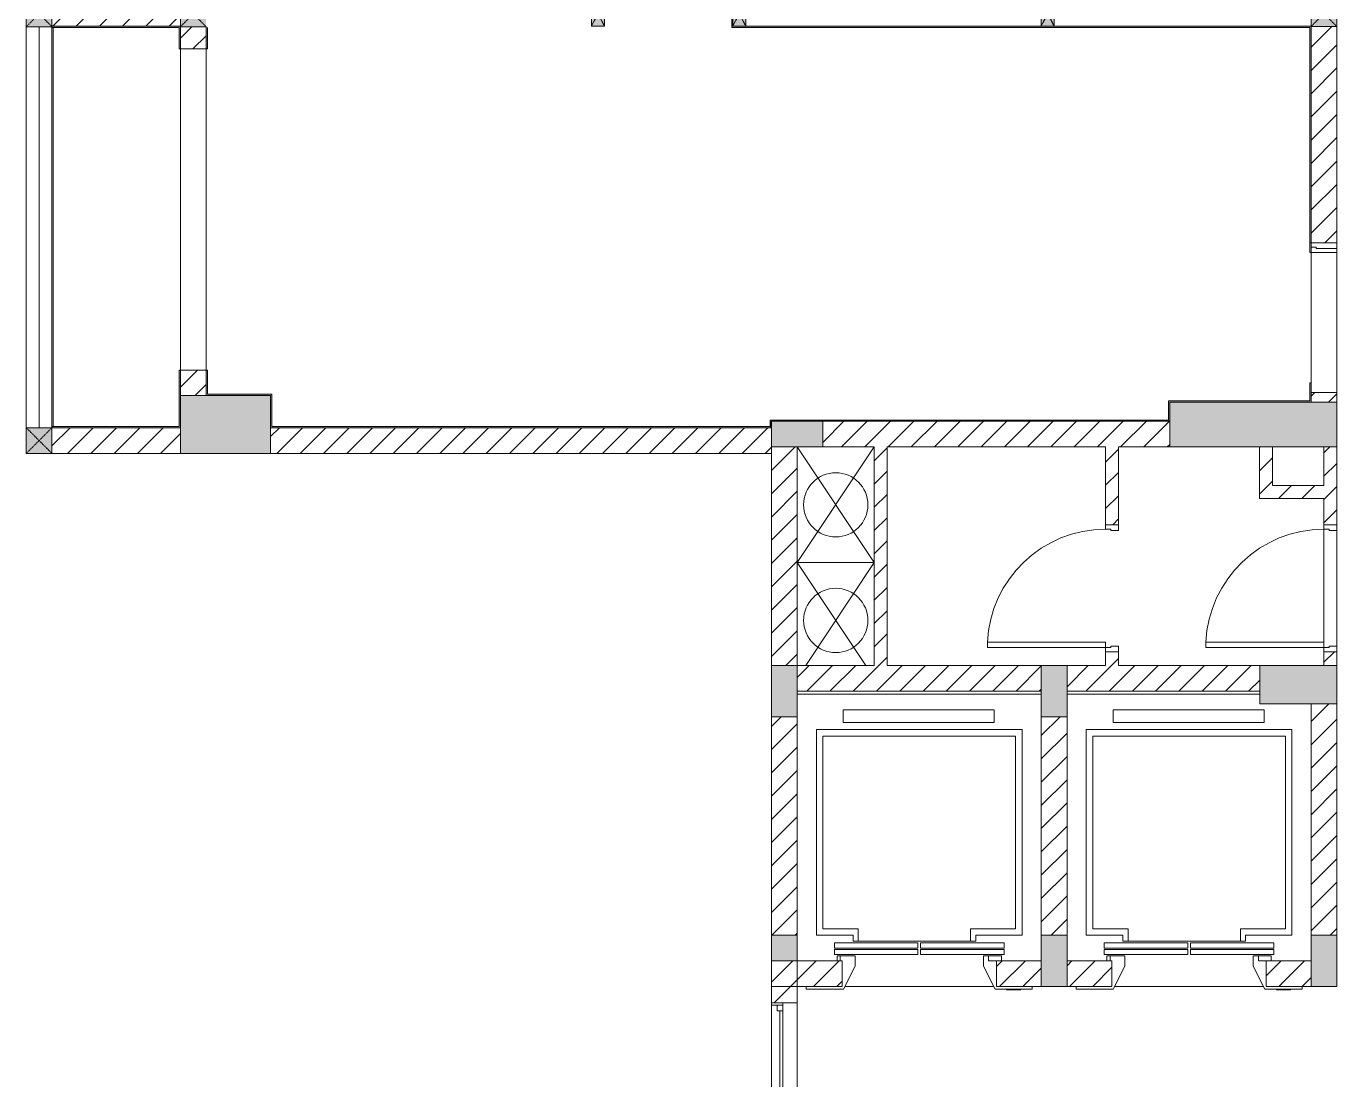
# Model space of a CAD drawing. Header units: millimetres. Extents: x 31499 to 223976, y 3719 to 80291.
# Drawn here: x 202874 to 213074, y 48437 to 56637 of the extents above; entities that cross this region are included whole.
import ezdxf

# ---------------------------------------------------------------- set-up
doc = ezdxf.new("R2010")
doc.units = ezdxf.units.MM
doc.linetypes.add('IMPORT-Dash _2_', pattern=[6, 3, -3])
for name, color, linetype, lineweight in [('0-2', 170, 'Continuous', 9), ('A-DETL-GENF-7', 170, 'Continuous', 9), ('A-DOOR-2', 170, 'Continuous', 9), ('A-DOOR-FRAM-2', 170, 'Continuous', 9), ('A-FLOR-1', 170, 'Continuous', 9), ('A-FLOR-HRAL-6', 170, 'Continuous', 9), ('A-GLAZ-5', 170, 'Continuous', 9), ('A-WALL-1', 170, 'Continuous', 9), ('A-WALL-PATT-3', 170, 'Continuous', 9), ('A_1404_dwg-1', 170, 'Continuous', 9), ('I-WALL', 170, 'Continuous', 9), ('I-WALL-1', 170, 'Continuous', 9), ('S-COLS-1', 170, 'Continuous', 9), ('S-COLS-12', 170, 'IMPORT-Dash _2_', 9), ('S-COLS-2', 170, 'Continuous', 9), ('S-COLS-4', 170, 'Continuous', 9), ('S-COLS-HDLN-1', 170, 'IMPORT-Dash _2_', 9)]:
    doc.layers.add(name, color=color, linetype=linetype, lineweight=lineweight)
pattern_1 = [(45, (0, 0), (-90.50967, 90.50967), [])]

# ---------------------------------------------------------------- blocks, each defined once
blk = doc.blocks.new('A_1404_dwg_NCV_TKTC_KET CAU_rvt-1-TKTC_MB HOÀN THIỆN SÀN TẦNG 3-4-4819833-KeyPlan-CH2A_Tầng 3 - Tầng 8')
at = {"layer": 'S-COLS-1'}
for points in [[(107663, 53312), (108153, 53312), (108153, 53762), (107453, 53762), (107453, 53312), (107653, 53312)], [(116353, 53362), (116453, 53362), (116452, 53712), (115153, 53712), (115153, 53362), (116253, 53362)], [(112253, 53362), (112453, 53362), (112453, 53562), (112053, 53561), (112053, 53362), (112253, 53362)], [(112253, 51262), (112253, 51662), (112053, 51662), (112053, 51262)], [(114353, 51262), (114353, 51662), (114153, 51662), (114153, 51262)], [(115853, 51362), (116453, 51362), (116453, 51662), (115853, 51662)], [(112053, 49362), (112253, 49362), (112253, 49562), (112053, 49562), (112053, 49457)], [(114353, 49162), (114353, 49562), (114153, 49562), (114153, 49162)], [(116453, 49162), (116453, 49562), (116253, 49562), (116253, 49162)]]:
    blk.add_hatch(color=256, dxfattribs=at).paths.add_polyline_path(points)
at = {"layer": 'A-FLOR-1'}
blk.add_line((106253, 56633), (106253, 53512), dxfattribs=at)
at = {"layer": 'S-COLS-2'}
blk.add_line((107653, 53762), (107453, 53762), dxfattribs=at)
at = {"layer": 'S-COLS-2', "flags": 128}
for points in [[(115153, 53562), (115153, 53362), (116453, 53362), (116453, 53712), (116253, 53712)], [(112053, 53562), (112053, 53362), (112453, 53362), (112453, 53562)], [(107453, 53512), (107453, 53312), (108153, 53312), (108153, 53512)]]:
    blk.add_lwpolyline(points, dxfattribs=at)
for points in [[(112053, 51262), (112253, 51262), (112253, 51662), (112053, 51662)], [(114353, 51662), (114153, 51662), (114153, 51262), (114353, 51262)], [(115853, 51662), (115853, 51362), (116453, 51362), (116453, 51662)], [(112053, 49162), (112253, 49162), (112253, 49562), (112053, 49562)], [(114353, 49562), (114153, 49562), (114153, 49162), (114353, 49162)], [(116253, 49162), (116453, 49162), (116453, 49562), (116253, 49562)]]:
    blk.add_lwpolyline(points, close=True, dxfattribs=at)
blk = doc.blocks.new('A_1404_dwg_G1_SOF - BO TRU - 100x200-745959-TKTC_MB HOÀN THIỆN SÀN TẦNG 3-4-4819847-KeyPlan-CH2A_Tầng 3 - Tầng 8')
at = {"layer": 'S-COLS-1'}
blk.add_hatch(color=256, dxfattribs=at).paths.add_polyline_path([(111053, 40037), (111053, 40237), (110953, 40237), (110953, 40037)])
at = {"layer": 'S-COLS-1', "flags": 128}
blk.add_lwpolyline([(110953, 40037), (111053, 40037), (111053, 40237), (110953, 40237)], close=True, dxfattribs=at)
at = {"layer": 'S-COLS-HDLN-1'}
for p, q in [((110953, 40037), (111053, 40237)), ((111053, 40037), (110953, 40237))]:
    blk.add_line(p, q, dxfattribs=at)
blk = doc.blocks.new('A_1404_dwg_Railing - Railing-916011-TKTC_MB HOÀN THIỆN SÀN TẦNG 3-4-4819923-KeyPlan-CH2A_Tầng 3 - Tầng 8')
at = {"layer": 'A-FLOR-HRAL-6', "flags": 128}
for points in [[(111743, 56637), (111743, 57635), (111753, 57635)], [(116253, 54952), (116253, 54877), (116243, 54877), (116243, 54952)]]:
    blk.add_lwpolyline(points, dxfattribs=at)
blk = doc.blocks.new('A_1404_dwg_NCV_TKTC_TANG 3 - 4_rvt-1-TKTC_MB HOÀN THIỆN SÀN TẦNG 3-4-4819943-KeyPlan-CH2A_Tầng 3 - Tầng 8')
at = {"layer": 'A-WALL-PATT-3'}
for points in [[(106453, 56627), (107443, 56627), (107443, 56637), (106453, 56633)], [(115629, 56627), (116243, 56627), (116243, 56637), (111743, 56637), (111743, 56627), (115153, 56627)], [(108163, 53762), (108163, 53772), (107663, 53772), (107663, 53762), (108153, 53762)], [(108163, 53512), (108163, 53762), (108153, 53762), (108153, 53512)], [(116243, 53712), (116243, 53722), (115143, 53722), (115143, 53712), (115629, 53712)], [(115143, 53572), (115153, 53572), (115153, 53712), (115143, 53712)], [(115153, 53562), (115153, 53572), (112043, 53572), (112043, 53562), (115143, 53562)], [(112053, 53512), (112053, 53562), (112043, 53561), (112043, 53512)], [(107443, 53512), (107443, 53522), (106453, 53522), (106453, 53512)], [(112043, 53512), (112043, 53522), (108163, 53522), (108163, 53512), (109765, 53512)]]:
    blk.add_hatch(color=256, dxfattribs=at).paths.add_polyline_path(points)
h = blk.add_hatch(color=256, dxfattribs=at)
h.paths.add_polyline_path([(107453, 53512), (107453, 53960), (107443, 53960), (107443, 53512)])
h.paths.add_polyline_path([(107453, 56460), (107453, 56637), (107443, 56633), (107443, 56460)])
h = blk.add_hatch(color=256, dxfattribs=at)
h.paths.add_polyline_path([(107653, 53762), (107663, 53762), (107663, 53960), (107653, 53960), (107653, 53772)])
h.paths.add_polyline_path([(107653, 56460), (107663, 56460), (107663, 56627), (107653, 56627), (107653, 56598)])
h = blk.add_hatch(color=256, dxfattribs=at)
h.paths.add_polyline_path([(116243, 53712), (116253, 53712), (116253, 53862), (116243, 53862), (116243, 53722)])
h.paths.add_polyline_path([(116253, 54952), (116253, 56637), (116243, 56635), (116243, 54952)])
at = {"layer": 'A-FLOR-1'}
for p, q in [((107653, 56633), (107653, 56627)), ((107453, 53960), (107453, 56460)), ((107653, 53960), (107653, 56460))]:
    blk.add_line(p, q, dxfattribs=at)
at = {"layer": 'A-FLOR-1', "flags": 128}
blk.add_lwpolyline([(107653, 53960), (107653, 56460), (107453, 56460), (107453, 53960)], close=True, dxfattribs=at)
blk.add_lwpolyline([(116253, 53787), (116452, 53787), (116452, 54877), (116253, 54877), (116253, 53862), (116253, 54877)], dxfattribs=at)
at = {"layer": 'A-WALL-1', "flags": 128}
blk.add_lwpolyline([(114253, 56637), (116252, 56637), (116252, 56737), (114253, 56737)], dxfattribs=at)
at = {"layer": 'I-WALL'}
for p, q in [((106453, 53522), (106453, 56627)), ((106463, 56627), (106463, 53522))]:
    blk.add_line(p, q, dxfattribs=at)
at = {"layer": 'I-WALL-1'}
for p, q in [((107443, 56637), (106453, 56637)), ((107453, 56637), (107443, 56637)), ((114153, 56637), (111853, 56637))]:
    blk.add_line(p, q, dxfattribs=at)
at = {"layer": 'I-WALL-1', "flags": 128}
for points in [[(106453, 56633), (106453, 56627), (107443, 56627), (107443, 56460), (107453, 56460), (107453, 56633)], [(107653, 56627), (107653, 56460), (107663, 56460), (107663, 56627)], [(111743, 56637), (111743, 56627), (116243, 56627), (116243, 54952), (116253, 54952), (116253, 56635)], [(116253, 56637), (116243, 56637), (114253, 56637)]]:
    blk.add_lwpolyline(points, dxfattribs=at)
for points in [[(106453, 53512), (107443, 53512), (107453, 53512), (107453, 53960), (107443, 53960), (107443, 53522), (106453, 53522)], [(112043, 53512), (112053, 53512), (112053, 53562), (115153, 53562), (115153, 53572), (115153, 53712), (116243, 53712), (116253, 53712), (116253, 53862), (116243, 53862), (116243, 53722), (115143, 53722), (115143, 53712), (115143, 53572), (112043, 53572), (112043, 53562), (112043, 53522), (108163, 53522), (108163, 53762), (108163, 53772), (107663, 53772), (107663, 53960), (107653, 53960), (107653, 53762), (107663, 53762), (108153, 53762), (108153, 53512), (108163, 53512)]]:
    blk.add_lwpolyline(points, close=True, dxfattribs=at)
blk.add_blockref('A_1404_dwg_Railing - Railing-916011-TKTC_MB HOÀN THIỆN SÀN TẦNG 3-4-4819923-KeyPlan-CH2A_Tầng 3 - Tầng 8', (0, 0))
at = {"rotation": 180}
for p in [(221705, 96874), (222805, 96874), (225205, 96874)]:
    blk.add_blockref('A_1404_dwg_G1_SOF - BO TRU - 100x200-745959-TKTC_MB HOÀN THIỆN SÀN TẦNG 3-4-4819847-KeyPlan-CH2A_Tầng 3 - Tầng 8', p, dxfattribs=at)
blk = doc.blocks.new('A_1404_dwg_1_FAMILY RVT - W01-WxH 1400x3200xmm-489780-TKTC_MB HOÀN THIỆN SÀN TẦNG 3-4-4819955-KeyPlan-CH2A_Tầng 3 - Tầng 8')
at = {"layer": 'A-GLAZ-5'}
for p, q in [((112053, 49018), (112142, 49018)), ((112119, 47460), (112119, 48974)), ((111976, 48136), (111976, 48339)), ((112053, 47415), (112053, 47460)), ((112097, 47460), (112097, 47415)), ((112075, 45901), (112075, 47415)), ((112053, 45856), (112142, 45856))]:
    blk.add_line(p, q, dxfattribs=at)
at = {"layer": 'A-GLAZ-5', "flags": 128}
for points in [[(112053, 45837), (112253, 45837), (112253, 49037), (112053, 49037), (112053, 45837), (112053, 45901)], [(112142, 47460), (112053, 47460), (112053, 49018), (112053, 49037)], [(112097, 49018), (112097, 48974), (112142, 48974)], [(112142, 45837), (112142, 45856), (112142, 47415), (112142, 47460), (112142, 48974), (112142, 49037)], [(111951, 48187), (111976, 48136), (112002, 48187)], [(112142, 47415), (112053, 47415), (112053, 45901), (112097, 45901), (112097, 45856)]]:
    blk.add_lwpolyline(points, dxfattribs=at)
blk = doc.blocks.new('A_1404_dwg_Thang may HIEN - Dài x Rộng - 2000x2000-2402764-TKTC_MB HOÀN THIỆN SÀN TẦNG 3-4-4819957-KeyPlan-CH2A_Tầng 3 - Tầng 8')
at = {"layer": 'A-DOOR-2', "flags": 128}
for points in [[(112612, 51317), (112612, 51217), (113787, 51217), (113787, 51317)], [(112688, 49562), (112403, 49562), (112403, 51162), (114003, 51162), (114003, 49562), (113643, 49562), (113643, 49517), (113603, 49517), (112728, 49517), (112688, 49517)], [(113193, 49462), (112543, 49462), (112543, 49502), (113193, 49502), (113193, 49462), (113193, 49502), (112543, 49502), (112543, 49462)], [(113213, 49502), (113213, 49462), (113863, 49462), (113863, 49502)], [(113213, 49462), (113863, 49462), (113863, 49502), (113213, 49502)], [(112323, 49162), (112323, 49142), (112613, 49142), (112703, 49322), (112703, 49402), (112588, 49402), (112588, 49362), (112603, 49362), (112603, 49162)], [(112543, 49452), (112543, 49412), (113193, 49412), (113193, 49452)], [(113193, 49412), (113193, 49452), (112543, 49452), (112543, 49412)], [(113213, 49412), (113213, 49452), (113863, 49452), (113863, 49412), (113213, 49412), (113213, 49452), (113863, 49452), (113863, 49412)], [(114083, 49162), (113803, 49162), (113803, 49362), (113743, 49362), (113743, 49402), (113703, 49402), (113703, 49322), (113793, 49142), (114083, 49142)]]:
    blk.add_lwpolyline(points, close=True, dxfattribs=at)
for points in [[(113603, 49517), (113603, 49612), (113953, 49612), (113953, 51112), (112453, 51112), (112453, 49612), (112728, 49612), (112728, 49517)], [(112588, 49402), (112563, 49402), (112563, 49362), (112588, 49362)], [(113803, 49362), (113843, 49362), (113843, 49402), (113743, 49402)], [(113883, 49142), (113883, 49138), (113993, 49138), (113993, 49142)]]:
    blk.add_lwpolyline(points, dxfattribs=at)
blk = doc.blocks.new('A_1404_dwg_FD_05 - FD_05-1000x2200mm-835433-TKTC_MB HOÀN THIỆN SÀN TẦNG 3-4-4819961-KeyPlan-CH2A_Tầng 3 - Tầng 8')
at = {"layer": 'A-DOOR-FRAM-2'}
blk.add_line((116453, 53907), (116453, 53862), dxfattribs=at)
at = {"layer": 'A-DOOR-FRAM-2', "flags": 128}
blk.add_lwpolyline([(116253, 54952), (116453, 54952), (116453, 54907), (116293, 54907), (116293, 54917), (116253, 54917)], dxfattribs=at)
blk = doc.blocks.new('A_1404_dwg_FD_02 - FD_03 - FD_03-KY THUAT-900x2200mm-801877-TKTC_MB HOÀN THIỆN SÀN TẦNG 3-4-4819962-KeyPlan-CH2A_Tầng 3 - Tầng 8')
at = {"layer": 'A-DETL-GENF-7', "flags": 128}
blk.add_lwpolyline([(115433, 51802), (116353, 51802), (116353, 51842), (115433, 51842)], close=True, dxfattribs=at)
at = {"layer": 'A-DETL-GENF-7'}
blk.add_arc((116353, 51802), 920, 90, 177.5081, dxfattribs=at)
at = {"layer": 'A-DOOR-FRAM-2', "flags": 128}
for points in [[(116353, 52722), (116353, 52757), (116453, 52757), (116453, 52712), (116393, 52712), (116393, 52722)], [(116393, 51812), (116453, 51812), (116453, 51767), (116353, 51767), (116353, 51802), (116393, 51802)]]:
    blk.add_lwpolyline(points, close=True, dxfattribs=at)
blk = doc.blocks.new('A_1404_dwg_G1_SOF - BO TRU - 200x200-V47-TKTC_MB HOÀN THIỆN SÀN TẦNG 3-4-4820027-KeyPlan-CH2A_Tầng 3 - Tầng 8')
at = {"layer": 'S-COLS-12'}
blk.add_hatch(color=256, dxfattribs=at).paths.add_polyline_path([(116452, 56635), (116450, 56835), (116253, 56835), (116253, 56635), (116450, 56635)])
at = {"layer": 'S-COLS-4'}
blk.add_line((116252, 56637), (116252, 56737), dxfattribs=at)
at = {"layer": 'S-COLS-4', "flags": 128}
blk.add_lwpolyline([(116253, 56835), (116452, 56835), (116452, 56635), (116253, 56635)], dxfattribs=at)
at = {"layer": 'S-COLS-HDLN-1'}
for p, q in [((116253, 56835), (116452, 56635)), ((116452, 56835), (116253, 56635))]:
    blk.add_line(p, q, dxfattribs=at)
blk = doc.blocks.new('A_1404_dwg_G1_SOF - BO TRU - 200x200-V42-TKTC_MB HOÀN THIỆN SÀN TẦNG 3-4-4820022-KeyPlan-CH2A_Tầng 3 - Tầng 8')
at = {"layer": 'S-COLS-12'}
blk.add_hatch(color=256, dxfattribs=at).paths.add_polyline_path([(118703, 17237), (118703, 17437), (118503, 17437), (118503, 17237)])
at = {"layer": 'S-COLS-4', "flags": 128}
blk.add_lwpolyline([(118703, 17437), (118703, 17237), (118503, 17237), (118503, 17437)], close=True, dxfattribs=at)
at = {"layer": 'S-COLS-HDLN-1'}
for p, q in [((118503, 17437), (118703, 17237)), ((118703, 17437), (118503, 17237))]:
    blk.add_line(p, q, dxfattribs=at)
blk = doc.blocks.new('A_1404_dwg_G1_SOF - BO TRU - 200x200-V50-TKTC_MB HOÀN THIỆN SÀN TẦNG 3-4-4820030-KeyPlan-CH2A_Tầng 3 - Tầng 8')
at = {"layer": 'S-COLS-12'}
blk.add_hatch(color=256, dxfattribs=at).paths.add_polyline_path([(106453, 56633), (106453, 56833), (106253, 56833), (106253, 56633)])
at = {"layer": 'S-COLS-4', "flags": 128}
blk.add_lwpolyline([(106453, 56633), (106253, 56633), (106253, 56833), (106453, 56833), (106453, 56637)], dxfattribs=at)
at = {"layer": 'S-COLS-HDLN-1'}
for p, q in [((106253, 56833), (106453, 56633)), ((106453, 56833), (106253, 56633))]:
    blk.add_line(p, q, dxfattribs=at)
blk = doc.blocks.new('A_1404_dwg_G1_SOF - BO TRU - 200x200-V117-TKTC_MB HOÀN THIỆN SÀN TẦNG 3-4-4820039-KeyPlan-CH2A_Tầng 3 - Tầng 8')
at = {"layer": 'S-COLS-12'}
blk.add_hatch(color=256, dxfattribs=at).paths.add_polyline_path([(107453, 56633), (107653, 56637), (107653, 56833), (107453, 56833), (107453, 56637)])
at = {"layer": 'S-COLS-4'}
blk.add_line((107653, 56633), (107453, 56633), dxfattribs=at)
at = {"layer": 'S-COLS-4', "flags": 128}
blk.add_lwpolyline([(107453, 56637), (107453, 56833), (107653, 56833)], dxfattribs=at)
at = {"layer": 'S-COLS-HDLN-1'}
for p, q in [((107453, 56833), (107653, 56633)), ((107653, 56833), (107453, 56633))]:
    blk.add_line(p, q, dxfattribs=at)
blk = doc.blocks.new('A_1404_dwg-4819832-KeyPlan-CH2A_Tầng 3 - Tầng 8')
at = {"layer": 'A-WALL-PATT-3'}
h = blk.add_hatch(dxfattribs=at)
h.set_pattern_fill('FP_31', color=256, style=0, pattern_type=2)
h.set_pattern_definition(pattern_1)
h.paths.add_polyline_path([(116453, 53712), (116452, 53787), (116253, 53787), (116253, 53712), (116452, 53712)])
h.paths.add_polyline_path([(116452, 54952), (116453, 54952), (116450, 56635), (116253, 56635), (116253, 54952), (116451, 54952)])
h.paths.add_polyline_path([(116453, 54952), (116452, 61562), (116253, 61562), (116253, 56835), (116452, 56835), (116452, 56635)])
h = blk.add_hatch(dxfattribs=at)
h.set_pattern_fill('FP_31', color=256, style=0, pattern_type=2)
h.set_pattern_definition(pattern_1)
h.paths.add_polyline_path([(107453, 56637), (107453, 56835), (106453, 56833), (106453, 56637), (107443, 56637)])
h = blk.add_hatch(dxfattribs=at)
h.set_pattern_fill('FP_31', color=256, style=0, pattern_type=2)
h.set_pattern_definition(pattern_1)
h.paths.add_polyline_path([(107653, 53762), (107653, 53960), (107453, 53960), (107453, 53762)])
h.paths.add_polyline_path([(107653, 56460), (107653, 56633), (107453, 56633), (107453, 56460)])
h = blk.add_hatch(dxfattribs=at)
h.set_pattern_fill('FP_31', color=256, style=0, pattern_type=2)
h.set_pattern_definition(pattern_1)
h.paths.add_polyline_path([(112953, 53362), (115153, 53362), (115153, 53562), (112453, 53562), (112453, 53362), (112853, 53362)])
h = blk.add_hatch(dxfattribs=at)
h.set_pattern_fill('FP_31', color=256, style=0, pattern_type=2)
h.set_pattern_definition(pattern_1)
h.paths.add_polyline_path([(107438, 53312), (107453, 53312), (107453, 53512), (106453, 53512), (106453, 53312)])
h = blk.add_hatch(dxfattribs=at)
h.set_pattern_fill('FP_31', color=256, style=0, pattern_type=2)
h.set_pattern_definition(pattern_1)
h.paths.add_polyline_path([(108153, 53312), (112053, 53312), (112053, 53512), (108153, 53512)])
h = blk.add_hatch(dxfattribs=at)
h.set_pattern_fill('FP_31', color=256, style=0, pattern_type=2)
h.set_pattern_definition(pattern_1)
h.paths.add_polyline_path([(112053, 51662), (112253, 51662), (112253, 53362), (112053, 53362), (112053, 53312)])
h = blk.add_hatch(dxfattribs=at)
h.set_pattern_fill('FP_31', color=256, style=0, pattern_type=2)
h.set_pattern_definition(pattern_1)
h.paths.add_polyline_path([(112853, 51662), (112953, 51662), (112953, 53362), (112853, 53362)])
h = blk.add_hatch(dxfattribs=at)
h.set_pattern_fill('FP_31', color=256, style=0, pattern_type=2)
h.set_pattern_definition(pattern_1)
h.paths.add_polyline_path([(114653, 51662), (114753, 51662), (114753, 51767), (114653, 51767)])
h.paths.add_polyline_path([(114753, 52757), (114753, 53362), (114653, 53362), (114653, 52757)])
h = blk.add_hatch(dxfattribs=at)
h.set_pattern_fill('FP_31', color=256, style=0, pattern_type=2)
h.set_pattern_definition(pattern_1)
h.paths.add_polyline_path([(115853, 52962), (115952, 52962), (115952, 53362), (115852, 53362), (115852, 52962)])
h = blk.add_hatch(dxfattribs=at)
h.set_pattern_fill('FP_31', color=256, style=0, pattern_type=2)
h.set_pattern_definition(pattern_1)
h.paths.add_polyline_path([(116353, 51662), (116453, 51662), (116453, 51767), (116353, 51767)])
h.paths.add_polyline_path([(116353, 52757), (116453, 52757), (116453, 53362), (116353, 53362), (116353, 52962)])
h = blk.add_hatch(dxfattribs=at)
h.set_pattern_fill('FP_31', color=256, style=0, pattern_type=2)
h.set_pattern_definition(pattern_1)
h.paths.add_polyline_path([(116353, 52962), (116353, 53062), (115952, 53062), (115952, 52962), (116253, 52962)])
h = blk.add_hatch(dxfattribs=at)
h.set_pattern_fill('FP_31', color=256, style=0, pattern_type=2)
h.set_pattern_definition(pattern_1)
h.paths.add_polyline_path([(112953, 51462), (114153, 51462), (114153, 51662), (112253, 51662), (112253, 51462), (112853, 51462)])
h = blk.add_hatch(dxfattribs=at)
h.set_pattern_fill('FP_31', color=256, style=0, pattern_type=2)
h.set_pattern_definition(pattern_1)
h.paths.add_polyline_path([(114653, 51462), (115853, 51462), (115853, 51662), (114353, 51662), (114353, 51462), (114462, 51462)])
h = blk.add_hatch(dxfattribs=at)
h.set_pattern_fill('FP_31', color=256, style=0, pattern_type=2)
h.set_pattern_definition(pattern_1)
h.paths.add_polyline_path([(116453, 49562), (116453, 51362), (116253, 51362), (116253, 49562)])
h = blk.add_hatch(dxfattribs=at)
h.set_pattern_fill('FP_31', color=256, style=0, pattern_type=2)
h.set_pattern_definition(pattern_1)
h.paths.add_polyline_path([(112253, 49562), (112253, 51262), (112053, 51262), (112053, 49562)])
h = blk.add_hatch(dxfattribs=at)
h.set_pattern_fill('FP_31', color=256, style=0, pattern_type=2)
h.set_pattern_definition(pattern_1)
h.paths.add_polyline_path([(114353, 49562), (114353, 51262), (114153, 51262), (114153, 49562)])
h = blk.add_hatch(dxfattribs=at)
h.set_pattern_fill('FP_31', color=256, style=0, pattern_type=2)
h.set_pattern_definition(pattern_1)
h.paths.add_polyline_path([(112253, 45737), (112253, 45837), (112053, 45837), (112053, 45737)])
h.paths.add_polyline_path([(112253, 49037), (112253, 49362), (112053, 49362), (112053, 49037)])
h = blk.add_hatch(dxfattribs=at)
h.set_pattern_fill('FP_31', color=256, style=0, pattern_type=2)
h.set_pattern_definition(pattern_1)
h.paths.add_polyline_path([(112603, 49162), (112603, 49362), (112253, 49362), (112253, 49162)])
h.paths.add_polyline_path([(114153, 49162), (114153, 49362), (113803, 49362), (113803, 49162)])
h = blk.add_hatch(dxfattribs=at)
h.set_pattern_fill('FP_31', color=256, style=0, pattern_type=2)
h.set_pattern_definition(pattern_1)
h.paths.add_polyline_path([(116253, 49162), (116253, 49362), (115903, 49362), (115903, 49162)])
h.paths.add_polyline_path([(114353, 49162), (114703, 49162), (114703, 49362), (114353, 49362)])
at = {"layer": '0-2'}
blk.add_line((112853, 52462), (112253, 53362), dxfattribs=at)
at = {"layer": '0-2', "flags": 128}
blk.add_lwpolyline([(112853, 53362), (112253, 52462), (112853, 52462)], close=True, dxfattribs=at)
for points in [[(112786, 51662), (112253, 52462), (112853, 52462)], [(112853, 51662), (112853, 52462), (112319, 51662)]]:
    blk.add_lwpolyline(points, dxfattribs=at)
at = {"layer": '0-2'}
for centre in [(112553, 52912), (112553, 52012)]:
    blk.add_circle(centre, 250, dxfattribs=at)
at = {"layer": 'A-FLOR-1'}
for p, q in [((116453, 54907), (116453, 53907)), ((116453, 51812), (116453, 52712)), ((112253, 51437), (114153, 51437)), ((114353, 51437), (115853, 51437)), ((113783, 49162), (112623, 49162)), ((115883, 49162), (114723, 49162))]:
    blk.add_line(p, q, dxfattribs=at)
at = {"layer": 'A-FLOR-1', "flags": 128}
blk.add_lwpolyline([(116353, 51802), (116353, 52722)], close=True, dxfattribs=at)
blk.add_lwpolyline([(112253, 52462), (112853, 52462), (112853, 51662)], dxfattribs=at)
at = {"layer": 'A-WALL-1'}
for p, q in [((106253, 53512), (106253, 56633)), ((106353, 56633), (106353, 53512)), ((116453, 53712), (116453, 53862)), ((107453, 53762), (107653, 53762)), ((116253, 53712), (116453, 53712)), ((112453, 53362), (112453, 53562)), ((115153, 53362), (115153, 53562)), ((107453, 53312), (107453, 53512)), ((108153, 53512), (108153, 53312)), ((112053, 53512), (112053, 53362)), ((112053, 53362), (112253, 53362)), ((112053, 53362), (112053, 51662)), ((112253, 53362), (112253, 51662)), ((114753, 53362), (115153, 53362)), ((115952, 53362), (115852, 53362)), ((115952, 53062), (115952, 53362)), ((116453, 53362), (116353, 53362)), ((106453, 53312), (107453, 53312)), ((108153, 53312), (112053, 53312)), ((116353, 51767), (116353, 51662)), ((112053, 51662), (112253, 51662)), ((112253, 51662), (112253, 51462)), ((114153, 51462), (114153, 51662)), ((114353, 51662), (114353, 51462)), ((115853, 51462), (115853, 51662)), ((116353, 51662), (116453, 51662)), ((112253, 51462), (114153, 51462)), ((114353, 51462), (115853, 51462)), ((116453, 51362), (116253, 51362)), ((116253, 51362), (116253, 49562)), ((116453, 49562), (116453, 51362)), ((112253, 51262), (112053, 51262)), ((112053, 51262), (112053, 49562)), ((112253, 49562), (112253, 51262)), ((114353, 51262), (114153, 51262)), ((114153, 51262), (114153, 49562)), ((114353, 49562), (114353, 51262)), ((112053, 49562), (112253, 49562)), ((114153, 49562), (114353, 49562)), ((116253, 49562), (116453, 49562)), ((112588, 49362), (112253, 49362)), ((114153, 49362), (113803, 49362)), ((114153, 49162), (114153, 49362)), ((114353, 49362), (114353, 49162)), ((114688, 49362), (114353, 49362)), ((116253, 49362), (115903, 49362)), ((116253, 49162), (116253, 49362)), ((112053, 49162), (112053, 49037)), ((114083, 49162), (114153, 49162)), ((114353, 49162), (114423, 49162)), ((116183, 49162), (116253, 49162))]:
    blk.add_line(p, q, dxfattribs=at)
at = {"layer": 'A-WALL-1', "flags": 128}
for points in [[(116253, 54952), (116453, 54952), (116453, 61562)], [(112253, 51662), (112853, 51662), (112853, 53362), (112453, 53362)], [(114153, 51662), (112953, 51662), (112953, 53362), (114653, 53362), (114653, 52757), (114753, 52757), (114753, 53362)], [(115852, 53362), (115852, 52962), (116353, 52962), (116353, 52757), (116453, 52757), (116453, 53362)], [(116353, 53362), (116353, 53062), (115952, 53062)], [(114653, 51767), (114653, 51662), (114353, 51662)], [(115853, 51662), (114753, 51662), (114753, 51767), (114653, 51767)], [(116453, 51662), (116453, 51767), (116353, 51767)], [(112253, 49362), (112053, 49362), (112053, 49162)], [(112253, 49037), (112253, 49162), (112323, 49162)]]:
    blk.add_lwpolyline(points, dxfattribs=at)
for name, p in [('A_1404_dwg_NCV_TKTC_KET CAU_rvt-1-TKTC_MB HOÀN THIỆN SÀN TẦNG 3-4-4819833-KeyPlan-CH2A_Tầng 3 - Tầng 8', (0, 0)), ('A_1404_dwg_NCV_TKTC_TANG 3 - 4_rvt-1-TKTC_MB HOÀN THIỆN SÀN TẦNG 3-4-4819943-KeyPlan-CH2A_Tầng 3 - Tầng 8', (0, 0)), ('A_1404_dwg_G1_SOF - BO TRU - 200x200-V50-TKTC_MB HOÀN THIỆN SÀN TẦNG 3-4-4820030-KeyPlan-CH2A_Tầng 3 - Tầng 8', (0, 0)), ('A_1404_dwg_G1_SOF - BO TRU - 200x200-V117-TKTC_MB HOÀN THIỆN SÀN TẦNG 3-4-4820039-KeyPlan-CH2A_Tầng 3 - Tầng 8', (0, 0)), ('A_1404_dwg_G1_SOF - BO TRU - 200x200-V47-TKTC_MB HOÀN THIỆN SÀN TẦNG 3-4-4820027-KeyPlan-CH2A_Tầng 3 - Tầng 8', (0, 0)), ('A_1404_dwg_FD_05 - FD_05-1000x2200mm-835433-TKTC_MB HOÀN THIỆN SÀN TẦNG 3-4-4819961-KeyPlan-CH2A_Tầng 3 - Tầng 8', (0, 0)), ('A_1404_dwg_G1_SOF - BO TRU - 200x200-V42-TKTC_MB HOÀN THIỆN SÀN TẦNG 3-4-4820022-KeyPlan-CH2A_Tầng 3 - Tầng 8', (-12250, 36075)), ('A_1404_dwg_FD_02 - FD_03 - FD_03-KY THUAT-900x2200mm-801877-TKTC_MB HOÀN THIỆN SÀN TẦNG 3-4-4819962-KeyPlan-CH2A_Tầng 3 - Tầng 8', (-1700, 0)), ('A_1404_dwg_FD_02 - FD_03 - FD_03-KY THUAT-900x2200mm-801877-TKTC_MB HOÀN THIỆN SÀN TẦNG 3-4-4819962-KeyPlan-CH2A_Tầng 3 - Tầng 8', (0, 0)), ('A_1404_dwg_Thang may HIEN - Dài x Rộng - 2000x2000-2402764-TKTC_MB HOÀN THIỆN SÀN TẦNG 3-4-4819957-KeyPlan-CH2A_Tầng 3 - Tầng 8', (0, 0)), ('A_1404_dwg_Thang may HIEN - Dài x Rộng - 2000x2000-2402764-TKTC_MB HOÀN THIỆN SÀN TẦNG 3-4-4819957-KeyPlan-CH2A_Tầng 3 - Tầng 8', (2100, 0)), ('A_1404_dwg_1_FAMILY RVT - W01-WxH 1400x3200xmm-489780-TKTC_MB HOÀN THIỆN SÀN TẦNG 3-4-4819955-KeyPlan-CH2A_Tầng 3 - Tầng 8', (0, 0))]:
    blk.add_blockref(name, p)

msp = doc.modelspace()

# ---------------------------------------------------------------- block references
at = {"layer": 'A_1404_dwg-1'}
msp.add_blockref('A_1404_dwg-4819832-KeyPlan-CH2A_Tầng 3 - Tầng 8', (96621.6, 0), dxfattribs=at)

doc.saveas('drawing.dxf')
